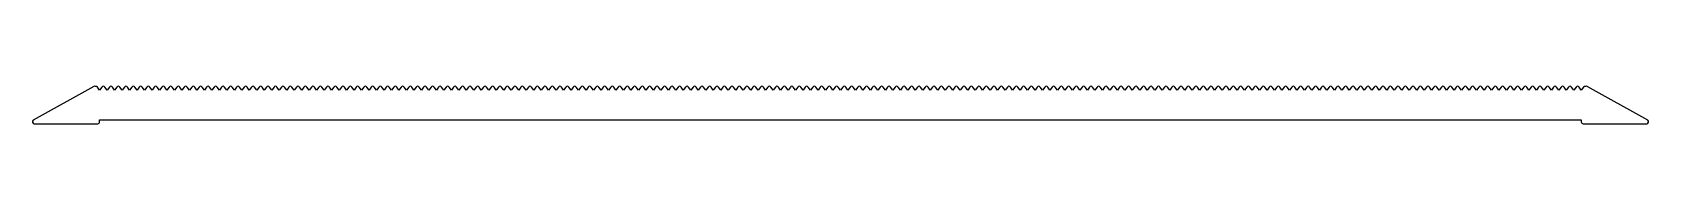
# Model space of a CAD drawing. Extents: x 1341 to 1557, y 2247 to 2252.
import ezdxf

# ---------------------------------------------------------------- set-up
doc = ezdxf.new("R2010")
doc.units = 0
doc.layers.get('0').update_dxf_attribs({"linetype": 'CONTINUOUS'})

msp = doc.modelspace()

# ---------------------------------------------------------------- linework, layer by layer
for p, q in [((1349.1, 2252.46), (1341, 2247.96)), ((1349.87, 2251.99), (1349.57, 2252.39)), ((1350.17, 2252.39), (1349.87, 2251.99)), ((1350.87, 2251.99), (1350.57, 2252.39)), ((1351.17, 2252.39), (1350.87, 2251.99)), ((1351.87, 2251.99), (1351.57, 2252.39)), ((1352.17, 2252.39), (1351.87, 2251.99)), ((1352.87, 2251.99), (1352.57, 2252.39)), ((1353.17, 2252.39), (1352.87, 2251.99)), ((1353.87, 2251.99), (1353.57, 2252.39)), ((1354.17, 2252.39), (1353.87, 2251.99)), ((1354.87, 2251.99), (1354.57, 2252.39)), ((1355.17, 2252.39), (1354.87, 2251.99)), ((1355.87, 2251.99), (1355.57, 2252.39)), ((1356.17, 2252.39), (1355.87, 2251.99)), ((1356.87, 2251.99), (1356.57, 2252.39)), ((1357.17, 2252.39), (1356.87, 2251.99)), ((1357.87, 2251.99), (1357.57, 2252.39)), ((1358.17, 2252.39), (1357.87, 2251.99)), ((1358.87, 2251.99), (1358.57, 2252.39)), ((1359.17, 2252.39), (1358.87, 2251.99)), ((1359.87, 2251.99), (1359.57, 2252.39)), ((1360.17, 2252.39), (1359.87, 2251.99)), ((1360.87, 2251.99), (1360.57, 2252.39)), ((1361.17, 2252.39), (1360.87, 2251.99)), ((1361.87, 2251.99), (1361.57, 2252.39)), ((1362.17, 2252.39), (1361.87, 2251.99)), ((1362.87, 2251.99), (1362.57, 2252.39)), ((1363.17, 2252.39), (1362.87, 2251.99)), ((1363.87, 2251.99), (1363.57, 2252.39)), ((1364.17, 2252.39), (1363.87, 2251.99)), ((1364.87, 2251.99), (1364.57, 2252.39)), ((1365.17, 2252.39), (1364.87, 2251.99)), ((1365.87, 2251.99), (1365.57, 2252.39)), ((1366.17, 2252.39), (1365.87, 2251.99)), ((1366.87, 2251.99), (1366.57, 2252.39)), ((1367.17, 2252.39), (1366.87, 2251.99)), ((1367.87, 2251.99), (1367.57, 2252.39)), ((1368.17, 2252.39), (1367.87, 2251.99)), ((1368.87, 2251.99), (1368.57, 2252.39)), ((1369.17, 2252.39), (1368.87, 2251.99)), ((1369.87, 2251.99), (1369.57, 2252.39)), ((1370.17, 2252.39), (1369.87, 2251.99)), ((1370.87, 2251.99), (1370.57, 2252.39)), ((1371.17, 2252.39), (1370.87, 2251.99)), ((1371.87, 2251.99), (1371.57, 2252.39)), ((1372.17, 2252.39), (1371.87, 2251.99)), ((1372.87, 2251.99), (1372.57, 2252.39)), ((1373.17, 2252.39), (1372.87, 2251.99)), ((1373.87, 2251.99), (1373.57, 2252.39)), ((1374.17, 2252.39), (1373.87, 2251.99)), ((1374.87, 2251.99), (1374.57, 2252.39)), ((1375.17, 2252.39), (1374.87, 2251.99)), ((1375.87, 2251.99), (1375.57, 2252.39)), ((1376.17, 2252.39), (1375.87, 2251.99)), ((1376.87, 2251.99), (1376.57, 2252.39)), ((1377.17, 2252.39), (1376.87, 2251.99)), ((1377.87, 2251.99), (1377.57, 2252.39)), ((1378.17, 2252.39), (1377.87, 2251.99)), ((1378.87, 2251.99), (1378.57, 2252.39)), ((1379.17, 2252.39), (1378.87, 2251.99)), ((1379.87, 2251.99), (1379.57, 2252.39)), ((1380.17, 2252.39), (1379.87, 2251.99)), ((1380.87, 2251.99), (1380.57, 2252.39)), ((1381.17, 2252.39), (1380.87, 2251.99)), ((1381.87, 2251.99), (1381.57, 2252.39)), ((1382.17, 2252.39), (1381.87, 2251.99)), ((1382.87, 2251.99), (1382.57, 2252.39)), ((1383.17, 2252.39), (1382.87, 2251.99)), ((1383.87, 2251.99), (1383.57, 2252.39)), ((1384.17, 2252.39), (1383.87, 2251.99)), ((1384.87, 2251.99), (1384.57, 2252.39)), ((1385.17, 2252.39), (1384.87, 2251.99)), ((1385.87, 2251.99), (1385.57, 2252.39)), ((1386.17, 2252.39), (1385.87, 2251.99)), ((1386.87, 2251.99), (1386.57, 2252.39)), ((1387.17, 2252.39), (1386.87, 2251.99)), ((1387.87, 2251.99), (1387.57, 2252.39)), ((1388.17, 2252.39), (1387.87, 2251.99)), ((1388.87, 2251.99), (1388.57, 2252.39)), ((1389.17, 2252.39), (1388.87, 2251.99)), ((1389.87, 2251.99), (1389.57, 2252.39)), ((1390.17, 2252.39), (1389.87, 2251.99)), ((1390.87, 2251.99), (1390.57, 2252.39)), ((1391.17, 2252.39), (1390.87, 2251.99)), ((1391.87, 2251.99), (1391.57, 2252.39)), ((1392.17, 2252.39), (1391.87, 2251.99)), ((1392.87, 2251.99), (1392.57, 2252.39)), ((1393.17, 2252.39), (1392.87, 2251.99)), ((1393.87, 2251.99), (1393.57, 2252.39)), ((1394.17, 2252.39), (1393.87, 2251.99)), ((1394.87, 2251.99), (1394.57, 2252.39)), ((1395.17, 2252.39), (1394.87, 2251.99)), ((1395.87, 2251.99), (1395.57, 2252.39)), ((1396.17, 2252.39), (1395.87, 2251.99)), ((1396.87, 2251.99), (1396.57, 2252.39)), ((1397.17, 2252.39), (1396.87, 2251.99)), ((1397.87, 2251.99), (1397.57, 2252.39)), ((1398.17, 2252.39), (1397.87, 2251.99)), ((1398.87, 2251.99), (1398.57, 2252.39)), ((1399.17, 2252.39), (1398.87, 2251.99)), ((1399.87, 2251.99), (1399.57, 2252.39)), ((1400.17, 2252.39), (1399.87, 2251.99)), ((1400.87, 2251.99), (1400.57, 2252.39)), ((1401.17, 2252.39), (1400.87, 2251.99)), ((1401.87, 2251.99), (1401.57, 2252.39)), ((1402.17, 2252.39), (1401.87, 2251.99)), ((1402.87, 2251.99), (1402.57, 2252.39)), ((1403.17, 2252.39), (1402.87, 2251.99)), ((1403.87, 2251.99), (1403.57, 2252.39)), ((1404.17, 2252.39), (1403.87, 2251.99)), ((1404.87, 2251.99), (1404.57, 2252.39)), ((1405.17, 2252.39), (1404.87, 2251.99)), ((1405.87, 2251.99), (1405.57, 2252.39)), ((1406.17, 2252.39), (1405.87, 2251.99)), ((1406.87, 2251.99), (1406.57, 2252.39)), ((1407.17, 2252.39), (1406.87, 2251.99)), ((1407.87, 2251.99), (1407.57, 2252.39)), ((1408.17, 2252.39), (1407.87, 2251.99)), ((1408.87, 2251.99), (1408.57, 2252.39)), ((1409.17, 2252.39), (1408.87, 2251.99)), ((1409.87, 2251.99), (1409.57, 2252.39)), ((1410.17, 2252.39), (1409.87, 2251.99)), ((1410.87, 2251.99), (1410.57, 2252.39)), ((1411.17, 2252.39), (1410.87, 2251.99)), ((1411.87, 2251.99), (1411.57, 2252.39)), ((1412.17, 2252.39), (1411.87, 2251.99)), ((1412.87, 2251.99), (1412.57, 2252.39)), ((1413.17, 2252.39), (1412.87, 2251.99)), ((1413.87, 2251.99), (1413.57, 2252.39)), ((1414.17, 2252.39), (1413.87, 2251.99)), ((1414.87, 2251.99), (1414.57, 2252.39)), ((1415.17, 2252.39), (1414.87, 2251.99)), ((1415.87, 2251.99), (1415.57, 2252.39)), ((1416.17, 2252.39), (1415.87, 2251.99)), ((1416.87, 2251.99), (1416.57, 2252.39)), ((1417.17, 2252.39), (1416.87, 2251.99)), ((1417.87, 2251.99), (1417.57, 2252.39)), ((1418.17, 2252.39), (1417.87, 2251.99)), ((1418.87, 2251.99), (1418.57, 2252.39)), ((1419.17, 2252.39), (1418.87, 2251.99)), ((1419.87, 2251.99), (1419.57, 2252.39)), ((1420.17, 2252.39), (1419.87, 2251.99)), ((1420.87, 2251.99), (1420.57, 2252.39)), ((1421.17, 2252.39), (1420.87, 2251.99)), ((1421.87, 2251.99), (1421.57, 2252.39)), ((1422.17, 2252.39), (1421.87, 2251.99)), ((1422.87, 2251.99), (1422.57, 2252.39)), ((1423.17, 2252.39), (1422.87, 2251.99)), ((1423.87, 2251.99), (1423.57, 2252.39)), ((1424.17, 2252.39), (1423.87, 2251.99)), ((1424.87, 2251.99), (1424.57, 2252.39)), ((1425.17, 2252.39), (1424.87, 2251.99)), ((1425.87, 2251.99), (1425.57, 2252.39)), ((1426.17, 2252.39), (1425.87, 2251.99)), ((1426.87, 2251.99), (1426.57, 2252.39)), ((1427.17, 2252.39), (1426.87, 2251.99)), ((1427.87, 2251.99), (1427.57, 2252.39)), ((1428.17, 2252.39), (1427.87, 2251.99)), ((1428.87, 2251.99), (1428.57, 2252.39)), ((1429.17, 2252.39), (1428.87, 2251.99)), ((1429.87, 2251.99), (1429.57, 2252.39)), ((1430.17, 2252.39), (1429.87, 2251.99)), ((1430.87, 2251.99), (1430.57, 2252.39)), ((1431.17, 2252.39), (1430.87, 2251.99)), ((1431.87, 2251.99), (1431.57, 2252.39)), ((1432.17, 2252.39), (1431.87, 2251.99)), ((1432.87, 2251.99), (1432.57, 2252.39)), ((1433.17, 2252.39), (1432.87, 2251.99)), ((1433.87, 2251.99), (1433.57, 2252.39)), ((1434.17, 2252.39), (1433.87, 2251.99)), ((1434.87, 2251.99), (1434.57, 2252.39)), ((1435.17, 2252.39), (1434.87, 2251.99)), ((1435.87, 2251.99), (1435.57, 2252.39)), ((1436.17, 2252.39), (1435.87, 2251.99)), ((1436.87, 2251.99), (1436.57, 2252.39)), ((1437.17, 2252.39), (1436.87, 2251.99)), ((1437.87, 2251.99), (1437.57, 2252.39)), ((1438.17, 2252.39), (1437.87, 2251.99)), ((1438.87, 2251.99), (1438.57, 2252.39)), ((1439.17, 2252.39), (1438.87, 2251.99)), ((1439.87, 2251.99), (1439.57, 2252.39)), ((1440.17, 2252.39), (1439.87, 2251.99)), ((1440.87, 2251.99), (1440.57, 2252.39)), ((1441.17, 2252.39), (1440.87, 2251.99)), ((1441.87, 2251.99), (1441.57, 2252.39)), ((1442.17, 2252.39), (1441.87, 2251.99)), ((1442.87, 2251.99), (1442.57, 2252.39)), ((1443.17, 2252.39), (1442.87, 2251.99)), ((1443.87, 2251.99), (1443.57, 2252.39)), ((1444.17, 2252.39), (1443.87, 2251.99)), ((1444.87, 2251.99), (1444.57, 2252.39)), ((1445.17, 2252.39), (1444.87, 2251.99)), ((1445.87, 2251.99), (1445.57, 2252.39)), ((1446.17, 2252.39), (1445.87, 2251.99)), ((1446.87, 2251.99), (1446.57, 2252.39)), ((1447.17, 2252.39), (1446.87, 2251.99)), ((1447.87, 2251.99), (1447.57, 2252.39)), ((1448.17, 2252.39), (1447.87, 2251.99)), ((1448.87, 2251.99), (1448.57, 2252.39)), ((1449.17, 2252.39), (1448.87, 2251.99)), ((1449.87, 2251.99), (1449.57, 2252.39)), ((1450.17, 2252.39), (1449.87, 2251.99)), ((1450.87, 2251.99), (1450.57, 2252.39)), ((1451.17, 2252.39), (1450.87, 2251.99)), ((1451.87, 2251.99), (1451.57, 2252.39)), ((1452.17, 2252.39), (1451.87, 2251.99)), ((1452.87, 2251.99), (1452.57, 2252.39)), ((1453.17, 2252.39), (1452.87, 2251.99)), ((1453.87, 2251.99), (1453.57, 2252.39)), ((1454.17, 2252.39), (1453.87, 2251.99)), ((1454.87, 2251.99), (1454.57, 2252.39)), ((1455.17, 2252.39), (1454.87, 2251.99)), ((1455.87, 2251.99), (1455.57, 2252.39)), ((1456.17, 2252.39), (1455.87, 2251.99)), ((1456.87, 2251.99), (1456.57, 2252.39)), ((1457.17, 2252.39), (1456.87, 2251.99)), ((1457.87, 2251.99), (1457.57, 2252.39)), ((1458.17, 2252.39), (1457.87, 2251.99)), ((1458.87, 2251.99), (1458.57, 2252.39)), ((1459.17, 2252.39), (1458.87, 2251.99)), ((1459.87, 2251.99), (1459.57, 2252.39)), ((1460.17, 2252.39), (1459.87, 2251.99)), ((1460.87, 2251.99), (1460.57, 2252.39)), ((1461.17, 2252.39), (1460.87, 2251.99)), ((1461.87, 2251.99), (1461.57, 2252.39)), ((1462.17, 2252.39), (1461.87, 2251.99)), ((1462.87, 2251.99), (1462.57, 2252.39)), ((1463.17, 2252.39), (1462.87, 2251.99)), ((1463.87, 2251.99), (1463.57, 2252.39)), ((1464.17, 2252.39), (1463.87, 2251.99)), ((1464.87, 2251.99), (1464.57, 2252.39)), ((1465.17, 2252.39), (1464.87, 2251.99)), ((1465.87, 2251.99), (1465.57, 2252.39)), ((1466.17, 2252.39), (1465.87, 2251.99)), ((1466.87, 2251.99), (1466.57, 2252.39)), ((1467.17, 2252.39), (1466.87, 2251.99)), ((1467.87, 2251.99), (1467.57, 2252.39)), ((1468.17, 2252.39), (1467.87, 2251.99)), ((1468.87, 2251.99), (1468.57, 2252.39)), ((1469.17, 2252.39), (1468.87, 2251.99)), ((1469.87, 2251.99), (1469.57, 2252.39)), ((1470.17, 2252.39), (1469.87, 2251.99)), ((1470.87, 2251.99), (1470.57, 2252.39)), ((1471.17, 2252.39), (1470.87, 2251.99)), ((1471.87, 2251.99), (1471.57, 2252.39)), ((1472.17, 2252.39), (1471.87, 2251.99)), ((1472.87, 2251.99), (1472.57, 2252.39)), ((1473.17, 2252.39), (1472.87, 2251.99)), ((1473.87, 2251.99), (1473.57, 2252.39)), ((1474.17, 2252.39), (1473.87, 2251.99)), ((1474.87, 2251.99), (1474.57, 2252.39)), ((1475.17, 2252.39), (1474.87, 2251.99)), ((1475.87, 2251.99), (1475.57, 2252.39)), ((1476.17, 2252.39), (1475.87, 2251.99)), ((1476.87, 2251.99), (1476.57, 2252.39)), ((1477.17, 2252.39), (1476.87, 2251.99)), ((1477.87, 2251.99), (1477.57, 2252.39)), ((1478.17, 2252.39), (1477.87, 2251.99)), ((1478.87, 2251.99), (1478.57, 2252.39)), ((1479.17, 2252.39), (1478.87, 2251.99)), ((1479.87, 2251.99), (1479.57, 2252.39)), ((1480.17, 2252.39), (1479.87, 2251.99)), ((1480.87, 2251.99), (1480.57, 2252.39)), ((1481.17, 2252.39), (1480.87, 2251.99)), ((1481.87, 2251.99), (1481.57, 2252.39)), ((1482.17, 2252.39), (1481.87, 2251.99)), ((1482.87, 2251.99), (1482.57, 2252.39)), ((1483.17, 2252.39), (1482.87, 2251.99)), ((1483.87, 2251.99), (1483.57, 2252.39)), ((1484.17, 2252.39), (1483.87, 2251.99)), ((1484.87, 2251.99), (1484.57, 2252.39)), ((1485.17, 2252.39), (1484.87, 2251.99)), ((1485.87, 2251.99), (1485.57, 2252.39)), ((1486.17, 2252.39), (1485.87, 2251.99)), ((1486.87, 2251.99), (1486.57, 2252.39)), ((1487.17, 2252.39), (1486.87, 2251.99)), ((1487.87, 2251.99), (1487.57, 2252.39)), ((1488.17, 2252.39), (1487.87, 2251.99)), ((1488.87, 2251.99), (1488.57, 2252.39)), ((1489.17, 2252.39), (1488.87, 2251.99)), ((1489.87, 2251.99), (1489.57, 2252.39)), ((1490.17, 2252.39), (1489.87, 2251.99)), ((1490.87, 2251.99), (1490.57, 2252.39)), ((1491.17, 2252.39), (1490.87, 2251.99)), ((1491.87, 2251.99), (1491.57, 2252.39)), ((1492.17, 2252.39), (1491.87, 2251.99)), ((1492.87, 2251.99), (1492.57, 2252.39)), ((1493.17, 2252.39), (1492.87, 2251.99)), ((1493.87, 2251.99), (1493.57, 2252.39)), ((1494.17, 2252.39), (1493.87, 2251.99)), ((1494.87, 2251.99), (1494.57, 2252.39)), ((1495.17, 2252.39), (1494.87, 2251.99)), ((1495.87, 2251.99), (1495.57, 2252.39)), ((1496.17, 2252.39), (1495.87, 2251.99)), ((1496.87, 2251.99), (1496.57, 2252.39)), ((1497.17, 2252.39), (1496.87, 2251.99)), ((1497.87, 2251.99), (1497.57, 2252.39)), ((1498.17, 2252.39), (1497.87, 2251.99)), ((1498.87, 2251.99), (1498.57, 2252.39)), ((1499.17, 2252.39), (1498.87, 2251.99)), ((1499.87, 2251.99), (1499.57, 2252.39)), ((1500.17, 2252.39), (1499.87, 2251.99)), ((1500.87, 2251.99), (1500.57, 2252.39)), ((1501.17, 2252.39), (1500.87, 2251.99)), ((1501.87, 2251.99), (1501.57, 2252.39)), ((1502.17, 2252.39), (1501.87, 2251.99)), ((1502.87, 2251.99), (1502.57, 2252.39)), ((1503.17, 2252.39), (1502.87, 2251.99)), ((1503.87, 2251.99), (1503.57, 2252.39)), ((1504.17, 2252.39), (1503.87, 2251.99)), ((1504.87, 2251.99), (1504.57, 2252.39)), ((1505.17, 2252.39), (1504.87, 2251.99)), ((1505.87, 2251.99), (1505.57, 2252.39)), ((1506.17, 2252.39), (1505.87, 2251.99)), ((1506.87, 2251.99), (1506.57, 2252.39)), ((1507.17, 2252.39), (1506.87, 2251.99)), ((1507.87, 2251.99), (1507.57, 2252.39)), ((1508.17, 2252.39), (1507.87, 2251.99)), ((1508.87, 2251.99), (1508.57, 2252.39)), ((1509.17, 2252.39), (1508.87, 2251.99)), ((1509.87, 2251.99), (1509.57, 2252.39)), ((1510.17, 2252.39), (1509.87, 2251.99)), ((1510.87, 2251.99), (1510.57, 2252.39)), ((1511.17, 2252.39), (1510.87, 2251.99)), ((1511.87, 2251.99), (1511.57, 2252.39)), ((1512.17, 2252.39), (1511.87, 2251.99)), ((1512.87, 2251.99), (1512.57, 2252.39)), ((1513.17, 2252.39), (1512.87, 2251.99)), ((1513.87, 2251.99), (1513.57, 2252.39)), ((1514.17, 2252.39), (1513.87, 2251.99)), ((1514.87, 2251.99), (1514.57, 2252.39)), ((1515.17, 2252.39), (1514.87, 2251.99)), ((1515.87, 2251.99), (1515.57, 2252.39)), ((1516.17, 2252.39), (1515.87, 2251.99)), ((1516.87, 2251.99), (1516.57, 2252.39)), ((1517.17, 2252.39), (1516.87, 2251.99)), ((1517.87, 2251.99), (1517.57, 2252.39)), ((1518.17, 2252.39), (1517.87, 2251.99)), ((1518.87, 2251.99), (1518.57, 2252.39)), ((1519.17, 2252.39), (1518.87, 2251.99)), ((1519.87, 2251.99), (1519.57, 2252.39)), ((1520.17, 2252.39), (1519.87, 2251.99)), ((1520.87, 2251.99), (1520.57, 2252.39)), ((1521.17, 2252.39), (1520.87, 2251.99)), ((1521.87, 2251.99), (1521.57, 2252.39)), ((1522.17, 2252.39), (1521.87, 2251.99)), ((1522.87, 2251.99), (1522.57, 2252.39)), ((1523.17, 2252.39), (1522.87, 2251.99)), ((1523.87, 2251.99), (1523.57, 2252.39)), ((1524.17, 2252.39), (1523.87, 2251.99)), ((1524.87, 2251.99), (1524.57, 2252.39)), ((1525.17, 2252.39), (1524.87, 2251.99)), ((1525.87, 2251.99), (1525.57, 2252.39)), ((1526.17, 2252.39), (1525.87, 2251.99)), ((1526.87, 2251.99), (1526.57, 2252.39)), ((1527.17, 2252.39), (1526.87, 2251.99)), ((1527.87, 2251.99), (1527.57, 2252.39)), ((1528.17, 2252.39), (1527.87, 2251.99)), ((1528.87, 2251.99), (1528.57, 2252.39)), ((1529.17, 2252.39), (1528.87, 2251.99)), ((1529.87, 2251.99), (1529.57, 2252.39)), ((1530.17, 2252.39), (1529.87, 2251.99)), ((1530.87, 2251.99), (1530.57, 2252.39)), ((1531.17, 2252.39), (1530.87, 2251.99)), ((1531.87, 2251.99), (1531.57, 2252.39)), ((1532.17, 2252.39), (1531.87, 2251.99)), ((1532.87, 2251.99), (1532.57, 2252.39)), ((1533.17, 2252.39), (1532.87, 2251.99)), ((1533.87, 2251.99), (1533.57, 2252.39)), ((1534.17, 2252.39), (1533.87, 2251.99)), ((1534.87, 2251.99), (1534.57, 2252.39)), ((1535.17, 2252.39), (1534.87, 2251.99)), ((1535.87, 2251.99), (1535.57, 2252.39)), ((1536.17, 2252.39), (1535.87, 2251.99)), ((1536.87, 2251.99), (1536.57, 2252.39)), ((1537.17, 2252.39), (1536.87, 2251.99)), ((1537.87, 2251.99), (1537.57, 2252.39)), ((1538.17, 2252.39), (1537.87, 2251.99)), ((1538.87, 2251.99), (1538.57, 2252.39)), ((1539.17, 2252.39), (1538.87, 2251.99)), ((1539.87, 2251.99), (1539.57, 2252.39)), ((1540.17, 2252.39), (1539.87, 2251.99)), ((1540.87, 2251.99), (1540.57, 2252.39)), ((1541.17, 2252.39), (1540.87, 2251.99)), ((1541.87, 2251.99), (1541.57, 2252.39)), ((1542.17, 2252.39), (1541.87, 2251.99)), ((1542.87, 2251.99), (1542.57, 2252.39)), ((1543.17, 2252.39), (1542.87, 2251.99)), ((1543.87, 2251.99), (1543.57, 2252.39)), ((1544.17, 2252.39), (1543.87, 2251.99)), ((1544.87, 2251.99), (1544.57, 2252.39)), ((1545.17, 2252.39), (1544.87, 2251.99)), ((1545.87, 2251.99), (1545.57, 2252.39)), ((1546.17, 2252.39), (1545.87, 2251.99)), ((1546.87, 2251.99), (1546.57, 2252.39)), ((1547.17, 2252.39), (1546.87, 2251.99)), ((1547.87, 2251.99), (1547.57, 2252.39)), ((1548.17, 2252.39), (1547.87, 2251.99)), ((1556.75, 2247.96), (1548.65, 2252.46)), ((1341.12, 2247.49), (1349.62, 2247.49)), ((1349.87, 2247.74), (1349.87, 2247.99)), ((1349.87, 2247.99), (1547.87, 2247.99)), ((1547.87, 2247.99), (1547.87, 2247.74)), ((1548.12, 2247.49), (1556.62, 2247.49))]:
    msp.add_line(p, q)
for centre, start, end in [((1349.22, 2252.24), 72.5424, 119.0546), ((1349.37, 2252.24), 36.8699, 107.4576), ((1350.37, 2252.24), 36.8699, 143.1301), ((1351.37, 2252.24), 36.8699, 143.1301), ((1352.37, 2252.24), 36.8699, 143.1301), ((1353.37, 2252.24), 36.8699, 143.1301), ((1354.37, 2252.24), 36.8699, 143.1301), ((1355.37, 2252.24), 36.8699, 143.1301), ((1356.37, 2252.24), 36.8699, 143.1301), ((1357.37, 2252.24), 36.8699, 143.1301), ((1358.37, 2252.24), 36.8699, 143.1301), ((1359.37, 2252.24), 36.8699, 143.1301), ((1360.37, 2252.24), 36.8699, 143.1301), ((1361.37, 2252.24), 36.8699, 143.1301), ((1362.37, 2252.24), 36.8699, 143.1301), ((1363.37, 2252.24), 36.8699, 143.1301), ((1364.37, 2252.24), 36.8699, 143.1301), ((1365.37, 2252.24), 36.8699, 143.1301), ((1366.37, 2252.24), 36.8699, 143.1301), ((1367.37, 2252.24), 36.8699, 143.1301), ((1368.37, 2252.24), 36.8699, 143.1301), ((1369.37, 2252.24), 36.8699, 143.1301), ((1370.37, 2252.24), 36.8699, 143.1301), ((1371.37, 2252.24), 36.8699, 143.1301), ((1372.37, 2252.24), 36.8699, 143.1301), ((1373.37, 2252.24), 36.8699, 143.1301), ((1374.37, 2252.24), 36.8699, 143.1301), ((1375.37, 2252.24), 36.8699, 143.1301), ((1376.37, 2252.24), 36.8699, 143.1301), ((1377.37, 2252.24), 36.8699, 143.1301), ((1378.37, 2252.24), 36.8699, 143.1301), ((1379.37, 2252.24), 36.8699, 143.1301), ((1380.37, 2252.24), 36.8699, 143.1301), ((1381.37, 2252.24), 36.8699, 143.1301), ((1382.37, 2252.24), 36.8699, 143.1301), ((1383.37, 2252.24), 36.8699, 143.1301), ((1384.37, 2252.24), 36.8699, 143.1301), ((1385.37, 2252.24), 36.8699, 143.1301), ((1386.37, 2252.24), 36.8699, 143.1301), ((1387.37, 2252.24), 36.8699, 143.1301), ((1388.37, 2252.24), 36.8699, 143.1301), ((1389.37, 2252.24), 36.8699, 143.1301), ((1390.37, 2252.24), 36.8699, 143.1301), ((1391.37, 2252.24), 36.8699, 143.1301), ((1392.37, 2252.24), 36.8699, 143.1301), ((1393.37, 2252.24), 36.8699, 143.1301), ((1394.37, 2252.24), 36.8699, 143.1301), ((1395.37, 2252.24), 36.8699, 143.1301), ((1396.37, 2252.24), 36.8699, 143.1301), ((1397.37, 2252.24), 36.8699, 143.1301), ((1398.37, 2252.24), 36.8699, 143.1301), ((1399.37, 2252.24), 36.8699, 143.1301), ((1400.37, 2252.24), 36.8699, 143.1301), ((1401.37, 2252.24), 36.8699, 143.1301), ((1402.37, 2252.24), 36.8699, 143.1301), ((1403.37, 2252.24), 36.8699, 143.1301), ((1404.37, 2252.24), 36.8699, 143.1301), ((1405.37, 2252.24), 36.8699, 143.1301), ((1406.37, 2252.24), 36.8699, 143.1301), ((1407.37, 2252.24), 36.8699, 143.1301), ((1408.37, 2252.24), 36.8699, 143.1301), ((1409.37, 2252.24), 36.8699, 143.1301), ((1410.37, 2252.24), 36.8699, 143.1301), ((1411.37, 2252.24), 36.8699, 143.1301), ((1412.37, 2252.24), 36.8699, 143.1301), ((1413.37, 2252.24), 36.8699, 143.1301), ((1414.37, 2252.24), 36.8699, 143.1301), ((1415.37, 2252.24), 36.8699, 143.1301), ((1416.37, 2252.24), 36.8699, 143.1301), ((1417.37, 2252.24), 36.8699, 143.1301), ((1418.37, 2252.24), 36.8699, 143.1301), ((1419.37, 2252.24), 36.8699, 143.1301), ((1420.37, 2252.24), 36.8699, 143.1301), ((1421.37, 2252.24), 36.8699, 143.1301), ((1422.37, 2252.24), 36.8699, 143.1301), ((1423.37, 2252.24), 36.8699, 143.1301), ((1424.37, 2252.24), 36.8699, 143.1301), ((1425.37, 2252.24), 36.8699, 143.1301), ((1426.37, 2252.24), 36.8699, 143.1301), ((1427.37, 2252.24), 36.8699, 143.1301), ((1428.37, 2252.24), 36.8699, 143.1301), ((1429.37, 2252.24), 36.8699, 143.1301), ((1430.37, 2252.24), 36.8699, 143.1301), ((1431.37, 2252.24), 36.8699, 143.1301), ((1432.37, 2252.24), 36.8699, 143.1301), ((1433.37, 2252.24), 36.8699, 143.1301), ((1434.37, 2252.24), 36.8699, 143.1301), ((1435.37, 2252.24), 36.8699, 143.1301), ((1436.37, 2252.24), 36.8699, 143.1301), ((1437.37, 2252.24), 36.8699, 143.1301), ((1438.37, 2252.24), 36.8699, 143.1301), ((1439.37, 2252.24), 36.8699, 143.1301), ((1440.37, 2252.24), 36.8699, 143.1301), ((1441.37, 2252.24), 36.8699, 143.1301), ((1442.37, 2252.24), 36.8699, 143.1301), ((1443.37, 2252.24), 36.8699, 143.1301), ((1444.37, 2252.24), 36.8699, 143.1301), ((1445.37, 2252.24), 36.8699, 143.1301), ((1446.37, 2252.24), 36.8699, 143.1301), ((1447.37, 2252.24), 36.8699, 143.1301), ((1448.37, 2252.24), 36.8699, 143.1301), ((1449.37, 2252.24), 36.8699, 143.1301), ((1450.37, 2252.24), 36.8699, 143.1301), ((1451.37, 2252.24), 36.8699, 143.1301), ((1452.37, 2252.24), 36.8699, 143.1301), ((1453.37, 2252.24), 36.8699, 143.1301), ((1454.37, 2252.24), 36.8699, 143.1301), ((1455.37, 2252.24), 36.8699, 143.1301), ((1456.37, 2252.24), 36.8699, 143.1301), ((1457.37, 2252.24), 36.8699, 143.1301), ((1458.37, 2252.24), 36.8699, 143.1301), ((1459.37, 2252.24), 36.8699, 143.1301), ((1460.37, 2252.24), 36.8699, 143.1301), ((1461.37, 2252.24), 36.8699, 143.1301), ((1462.37, 2252.24), 36.8699, 143.1301), ((1463.37, 2252.24), 36.8699, 143.1301), ((1464.37, 2252.24), 36.8699, 143.1301), ((1465.37, 2252.24), 36.8699, 143.1301), ((1466.37, 2252.24), 36.8699, 143.1301), ((1467.37, 2252.24), 36.8699, 143.1301), ((1468.37, 2252.24), 36.8699, 143.1301), ((1469.37, 2252.24), 36.8699, 143.1301), ((1470.37, 2252.24), 36.8699, 143.1301), ((1471.37, 2252.24), 36.8699, 143.1301), ((1472.37, 2252.24), 36.8699, 143.1301), ((1473.37, 2252.24), 36.8699, 143.1301), ((1474.37, 2252.24), 36.8699, 143.1301), ((1475.37, 2252.24), 36.8699, 143.1301), ((1476.37, 2252.24), 36.8699, 143.1301), ((1477.37, 2252.24), 36.8699, 143.1301), ((1478.37, 2252.24), 36.8699, 143.1301), ((1479.37, 2252.24), 36.8699, 143.1301), ((1480.37, 2252.24), 36.8699, 143.1301), ((1481.37, 2252.24), 36.8699, 143.1301), ((1482.37, 2252.24), 36.8699, 143.1301), ((1483.37, 2252.24), 36.8699, 143.1301), ((1484.37, 2252.24), 36.8699, 143.1301), ((1485.37, 2252.24), 36.8699, 143.1301), ((1486.37, 2252.24), 36.8699, 143.1301), ((1487.37, 2252.24), 36.8699, 143.1301), ((1488.37, 2252.24), 36.8699, 143.1301), ((1489.37, 2252.24), 36.8699, 143.1301), ((1490.37, 2252.24), 36.8699, 143.1301), ((1491.37, 2252.24), 36.8699, 143.1301), ((1492.37, 2252.24), 36.8699, 143.1301), ((1493.37, 2252.24), 36.8699, 143.1301), ((1494.37, 2252.24), 36.8699, 143.1301), ((1495.37, 2252.24), 36.8699, 143.1301), ((1496.37, 2252.24), 36.8699, 143.1301), ((1497.37, 2252.24), 36.8699, 143.1301), ((1498.37, 2252.24), 36.8699, 143.1301), ((1499.37, 2252.24), 36.8699, 143.1301), ((1500.37, 2252.24), 36.8699, 143.1301), ((1501.37, 2252.24), 36.8699, 143.1301), ((1502.37, 2252.24), 36.8699, 143.1301), ((1503.37, 2252.24), 36.8699, 143.1301), ((1504.37, 2252.24), 36.8699, 143.1301), ((1505.37, 2252.24), 36.8699, 143.1301), ((1506.37, 2252.24), 36.8699, 143.1301), ((1507.37, 2252.24), 36.8699, 143.1301), ((1508.37, 2252.24), 36.8699, 143.1301), ((1509.37, 2252.24), 36.8699, 143.1301), ((1510.37, 2252.24), 36.8699, 143.1301), ((1511.37, 2252.24), 36.8699, 143.1301), ((1512.37, 2252.24), 36.8699, 143.1301), ((1513.37, 2252.24), 36.8699, 143.1301), ((1514.37, 2252.24), 36.8699, 143.1301), ((1515.37, 2252.24), 36.8699, 143.1301), ((1516.37, 2252.24), 36.8699, 143.1301), ((1517.37, 2252.24), 36.8699, 143.1301), ((1518.37, 2252.24), 36.8699, 143.1301), ((1519.37, 2252.24), 36.8699, 143.1301), ((1520.37, 2252.24), 36.8699, 143.1301), ((1521.37, 2252.24), 36.8699, 143.1301), ((1522.37, 2252.24), 36.8699, 143.1301), ((1523.37, 2252.24), 36.8699, 143.1301), ((1524.37, 2252.24), 36.8699, 143.1301), ((1525.37, 2252.24), 36.8699, 143.1301), ((1526.37, 2252.24), 36.8699, 143.1301), ((1527.37, 2252.24), 36.8699, 143.1301), ((1528.37, 2252.24), 36.8699, 143.1301), ((1529.37, 2252.24), 36.8699, 143.1301), ((1530.37, 2252.24), 36.8699, 143.1301), ((1531.37, 2252.24), 36.8699, 143.1301), ((1532.37, 2252.24), 36.8699, 143.1301), ((1533.37, 2252.24), 36.8699, 143.1301), ((1534.37, 2252.24), 36.8699, 143.1301), ((1535.37, 2252.24), 36.8699, 143.1301), ((1536.37, 2252.24), 36.8699, 143.1301), ((1537.37, 2252.24), 36.8699, 143.1301), ((1538.37, 2252.24), 36.8699, 143.1301), ((1539.37, 2252.24), 36.8699, 143.1301), ((1540.37, 2252.24), 36.8699, 143.1301), ((1541.37, 2252.24), 36.8699, 143.1301), ((1542.37, 2252.24), 36.8699, 143.1301), ((1543.37, 2252.24), 36.8699, 143.1301), ((1544.37, 2252.24), 36.8699, 143.1301), ((1545.37, 2252.24), 36.8699, 143.1301), ((1546.37, 2252.24), 36.8699, 143.1301), ((1547.37, 2252.24), 36.8699, 143.1301), ((1548.37, 2252.24), 72.4899, 143.1301), ((1548.52, 2252.24), 60.9454, 107.5101), ((1341.12, 2247.74), 119.0546, 270), ((1349.62, 2247.74), 270, 0), ((1548.12, 2247.74), 180, 270), ((1556.62, 2247.74), 270, 60.9454)]:
    msp.add_arc(centre, 0.25, start, end)

doc.saveas('drawing.dxf')
